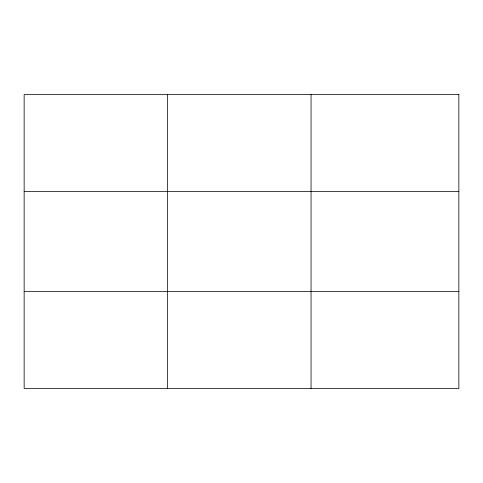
<?xml version="1.0" encoding="UTF-8"?>
<svg xmlns="http://www.w3.org/2000/svg" width="483" height="483" viewBox="0 0 483 483"><rect width="100%" height="100%" fill="white"/><g stroke="black" fill="none" stroke-linecap="round" stroke-linejoin="round"><path stroke-width="0.72" d="M167.601 388.471L167.601 94.529M311.052 388.471L311.052 94.529M24.15 191.528L458.85 191.528M24.15 291.472L458.85 291.472M458.85 94.529L458.85 388.471L24.15 388.471L24.15 94.529L458.85 94.529"/></g></svg>
